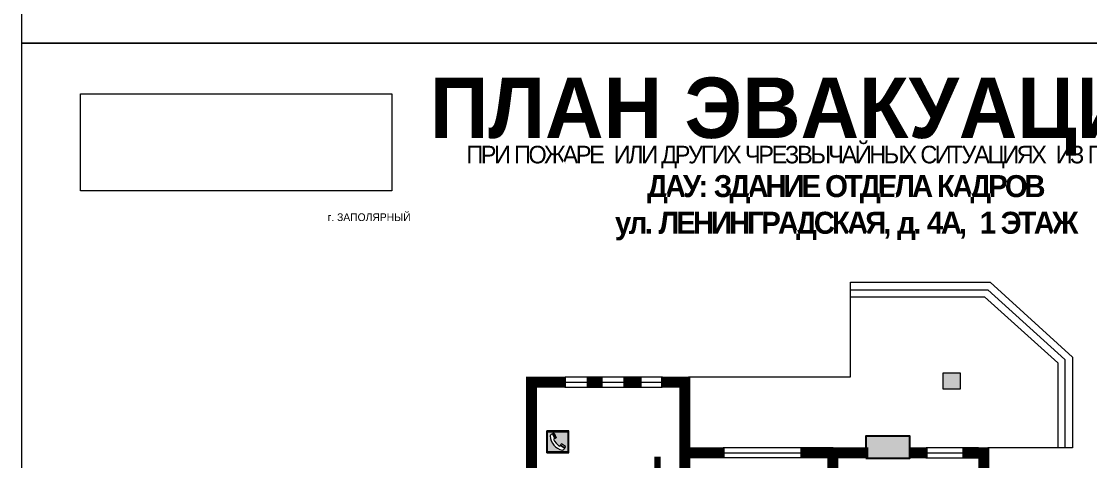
# Model space of a CAD drawing. Header units: millimetres. Extents: x 13114 to 67229, y 22859 to 38520.
# Drawn here: x 22563.4 to 22951.5, y 35007.8 to 35167.7 of the extents above; entities that cross this region are included whole.
import ezdxf

# ---------------------------------------------------------------- set-up
doc = ezdxf.new("R2010")
doc.units = ezdxf.units.MM
doc.layers.add('План_Штампы', color=7, linetype='Continuous')
doc.styles.add('обычный', font='arial.ttf')
picture_1 = doc.add_image_def('image1.jpg', size_in_pixel=(337, 105))

# ---------------------------------------------------------------- blocks, each defined once
blk = doc.blocks.new('A$C7B4425F7')
at = {"true_color": 0xffffff}
blk.add_hatch(color=7, dxfattribs=at).paths.add_polyline_path([(0, 0), (-16, 0), (-16, -8), (0, -8)])
h = blk.add_hatch(color=126)
h.paths.add_polyline_path([(-0.2, -0.2), (-15.8, -0.2), (-15.8, -7.8), (-0.2, -7.8)])
h.paths.add_polyline_path([(-11.76, -2.03), (-11.76, -3.66), (-11.17, -3.66, -0.568275), (-11.17, -6.18), (-12.58, -6.18), (-12.58, -2.03)], flags=16)
h.paths.add_polyline_path([(-13.33, -4.12, -0.495768), (-13.59, -6.18), (-15.03, -6.18), (-15.03, -2.03), (-13.59, -2.03, -0.487973)], flags=16)
h.paths.add_polyline_path([(-10.25, -2.03), (-9.48, -2.03), (-9.48, -6.18), (-10.25, -6.18)], flags=16)
h.paths.add_polyline_path([(-13.84, -3.69), (-14.24, -3.69), (-14.24, -3.03), (-13.9, -3.03, -0.692621)], flags=0)
h.paths.add_polyline_path([(-9.15, -2.03), (-8.4, -2.03), (-8.04, -3.07), (-7.68, -2.03), (-6.93, -2.03), (-7.64, -4.1), (-6.93, -6.18), (-7.68, -6.18), (-8.04, -5.14), (-8.4, -6.18), (-9.15, -6.18), (-8.44, -4.1)], flags=16)
h.paths.add_polyline_path([(-11.76, -4.46), (-11.42, -4.46, -0.692621), (-11.36, -5.12), (-11.76, -5.12)], flags=0)
h.paths.add_polyline_path([(-13.9, -5.2), (-14.24, -5.2), (-14.24, -4.55), (-13.84, -4.55, -0.708038)], flags=0)
edge = h.paths.add_edge_path(flags=16)
edge.add_ellipse((-5.51, -4.08), major_axis=(0, 2.05), ratio=0.586184, start_angle=0, end_angle=360)
edge = h.paths.add_edge_path(flags=0)
edge.add_ellipse((-5.51, -4.08), major_axis=(0, 1.14), ratio=0.454828, start_angle=0, end_angle=360)
h.paths.add_polyline_path([(-4.13, -4.96, 0.377264), (-3.48, -4.52, 0.0555), (-3.16, -2.03), (-1.66, -2.03), (-1.66, -4.96), (-0.96, -4.96), (-0.96, -7.01), (-1.75, -7.01), (-1.75, -6.18), (-3.3, -6.18), (-3.3, -7.02), (-4.13, -7.02)], flags=16)
h.paths.add_polyline_path([(-2.73, -2.91), (-2.28, -2.91), (-2.28, -4.96), (-3.05, -4.96, 0.079136)], flags=0)
at = {"color": 126}
blk.add_lwpolyline([(-16, -8), (0, -8), (0, 0), (-16, 0)], close=True, dxfattribs=at)
blk = doc.blocks.new('A$C456E1F9C')
at = {"lineweight": 5}
h = blk.add_hatch(color=242, dxfattribs=at)
h.paths.add_polyline_path([(0.51, -1.47), (0.51, -13.26), (12.29, -13.26), (12.29, -1.47)])
h.paths.add_polyline_path([(5.42, -4.95, -0.254479), (4.78, -5.4), (3.52, -2.53, -0.209735), (4.23, -2.4)], flags=16)
h.paths.add_polyline_path([(8.53, -8.6), (10.87, -10.17), (10.54, -10.76), (8.03, -9.13, -0.192251)], flags=16)
h.paths.add_polyline_path([(4.61, -5.49, 0.005518), (3.87, -5.72, 0.128647), (7.49, -10.01, 0.00809), (7.83, -9.33), (10.47, -10.97, -0.16736), (8.99, -12.25, -0.327862), (1.95, -3.95, -0.166952), (3.36, -2.62)], flags=16)
at = {"color": 242, "lineweight": 5}
for p, q in [((0, -13.77), (0, -0.97)), ((12.8, -0.97), (0, -0.97)), ((4.61, -5.49), (3.36, -2.62)), ((3.52, -2.53), (4.78, -5.4)), ((4.23, -2.4), (5.42, -4.95)), ((12.8, -13.77), (12.8, -0.97)), ((7.83, -9.33), (10.47, -10.97)), ((8.03, -9.13), (10.54, -10.76)), ((10.81, -10.12), (8.53, -8.6)), ((10.54, -10.76), (10.8, -10.3)), ((10.8, -10.3), (10.81, -10.12)), ((0, -13.77), (12.8, -13.77))]:
    blk.add_line(p, q, dxfattribs=at)
blk.add_lwpolyline([(0.51, -1.47), (12.29, -1.47), (12.29, -13.26), (0.51, -13.26)], close=True, dxfattribs=at)
for centre, radius, start, end in [((4.59, -5.34), 2.99, 114.28453, 152.19739), ((11.12, -3.31), 9.19, 183.99153, 256.60086), ((4.02, -3.27), 0.891, 76.32839, 123.70924), ((14.98, -39.1), 35.17, 107.14873, 108.41345), ((13.86, -0.94), 11.08, 205.55365, 234.87622), ((4.68, -4.59), 0.824, 276.9621, 334.07228), ((-13.31, 0.8), 23.44, 332.54871, 334.40268), ((8.94, -9.5), 0.989, 114.40924, 157.93883), ((7.87, -9.46), 3, 291.92908, 329.9329)]:
    blk.add_arc(centre, radius, start, end, dxfattribs=at)

msp = doc.modelspace()

# ---------------------------------------------------------------- hatches: boundary and pattern name
at = {"lineweight": 0}
h = msp.add_hatch(color=256, dxfattribs=at)
h.dxf.hatch_style = 1
h.paths.add_polyline_path([(22898.34, 35033.79), (22904.44, 35033.79), (22904.44, 35039.75), (22898.34, 35039.75)])

# ---------------------------------------------------------------- linework, layer by layer
at = {"color": 5, "lineweight": 0}
for points in [[(22563.37, 35159.67), (23163.37, 35159.67), (23163.37, 35554.67), (22563.37, 35554.67)], [(22563.37, 34764.67), (23163.37, 34764.67), (23163.37, 35159.67), (22563.37, 35159.67)]]:
    msp.add_lwpolyline(points, close=True, dxfattribs=at)
at = {"lineweight": 0}
for points in [[(22805.74, 35038.31), (22864.61, 35038.31), (22864.61, 35072.76), (22915.36, 35072.76), (22945.29, 35045.51), (22945.29, 35012.54)], [(22864.61, 35069.94), (22914.56, 35069.94), (22942.47, 35044.66), (22942.47, 35012.54)], [(22864.61, 35067.49), (22913.33, 35067.49), (22939.97, 35043.44), (22939.97, 35043.44)], [(22939.97, 35043.44), (22939.97, 35012.54)], [(22760.98, 35038.32), (22796.38, 35038.32)], [(22760.82, 35034.59), (22796.22, 35034.59)], [(22761.32, 35036.41), (22796.73, 35036.41)], [(22761.32, 35036.41), (22796.73, 35036.41)], [(22818.38, 35012.59), (22858.39, 35012.59)], [(22892.16, 35012.67), (22911.13, 35012.67)], [(22945.29, 35012.54), (22914.52, 35012.54)], [(22818.49, 35008.93), (22858.5, 35008.93)], [(22818.87, 35010.74), (22858.88, 35010.74)], [(22891.98, 35008.86), (22910.96, 35008.86)], [(22892.61, 35010.74), (22911.59, 35010.74)]]:
    msp.add_lwpolyline(points, dxfattribs=at)
at = {"lineweight": 0, "const_width": 4}
for points in [[(22761.32, 35036.41), (22748.71, 35036.41), (22748.71, 34986.18)], [(22774.62, 35036.41), (22768.83, 35036.41)], [(22788.79, 35036.41), (22782.07, 35036.41)], [(22818.87, 35010.74), (22804.4, 35010.74), (22804.4, 35036.41), (22795.72, 35036.41)], [(22871.12, 35010.74), (22846.45, 35010.74)], [(22858.21, 34985.47), (22858.21, 35012.11)], [(22892.61, 35010.74), (22885.71, 35010.74)], [(22913.07, 34979.33), (22913.07, 35010.74), (22905.23, 35010.74)]]:
    msp.add_lwpolyline(points, dxfattribs=at)
at = {"lineweight": 0}
msp.add_lwpolyline([(22898.34, 35039.75), (22904.44, 35039.75), (22904.44, 35033.79), (22898.34, 35033.79)], close=True, dxfattribs=at)
at = {"lineweight": 100, "const_width": 4}
msp.add_lwpolyline([(22804.4, 35010.74), (22804.4, 34954.48)], dxfattribs=at)
at = {"color": 126, "lineweight": 100, "true_color": 0x008754}
msp.add_lwpolyline([(22794.48, 35009.17), (22794.48, 34913.09), (22767.36, 34913.09), (22784.94, 34913.09), (22784.94, 34838.71)], dxfattribs=at)

# ---------------------------------------------------------------- block references
at = {"xscale": 0.625, "yscale": 0.625, "zscale": 0.625}
msp.add_blockref('A$C456E1F9C', (22754.28, 35019.28), dxfattribs=at)
at = {"layer": 'План_Штампы'}
msp.add_blockref('A$C7B4425F7', (22886.2, 35016.74), dxfattribs=at)

# ---------------------------------------------------------------- texts
at = {"lineweight": 0, "style": 'обычный'}
for s, insert, char_height, width, attachment_point in [('{\\fProxima Nova Rg|b1|i0|c204|p2;ПЛАН ЭВАКУАЦИИ}', (22711.87, 35147.22), 22, 493.8901, 1), ('\\pi-8.4,l8.4,t8.4;{\\fProxima Nova Rg|b0|i0|c204|p2;г. ЗАПОЛЯРНЫЙ\\H1.6404x; }', (22689.73, 35096.39), 2.8, 126.6484, 5)]:
    msp.add_mtext(s, dxfattribs=dict(at, insert=insert, char_height=char_height, width=width, attachment_point=attachment_point))
at = {"color": 0, "lineweight": 0, "insert": (22862.52, 35115.85), "char_height": 8, "width": 449.2158, "attachment_point": 5, "style": 'обычный'}
msp.add_mtext('{\\fArial Black|b1|i0|c204|p34;\\H2x;\\T0.85;  \\fArial Narrow|b0|i0|c204|p34;\\H0.8x;\\W0.9;\\P\\fProxima Nova Rg|b0|i0|c204|p2;\\H0.5x;\\W1;\\C256;ПРИ ПОЖАРЕ  ИЛИ ДРУГИХ ЧРЕЗВЫЧАЙНЫХ СИТУАЦИЯХ  ИЗ ПОМЕЩЕНИЙ \\fProxima Nova Rg|b1|i0|c204|p2;\\H1.25x;\\PДАУ: ЗДАНИЕ ОТДЕЛА КАДРОВ\\fProxima Nova Rg|b1|i0|c0|p2;  \\P\\fProxima Nova Rg|b1|i0|c204|p2;ул. ЛЕНИНГРАДСКАЯ, д. \\fProxima Nova Rg|b1|i0|c0|p2;4\\fProxima Nova Rg|b1|i0|c204|p2;А,  \\fProxima Nova Rg|b1|i0|c0|p2;1 \\fProxima Nova Rg|b1|i0|c204|p2;ЭТАЖ}', dxfattribs=at)

# ---------------------------------------------------------------- pictures from other files: only their frames are drawn
at = {"color": 7, "lineweight": 0, "true_color": 0xf5f5ff}
image = msp.add_image(picture_1, insert=(22584.86, 35106), size_in_units=(113.11, 35.24), dxfattribs=at)
image.dxf.flags = 7

doc.saveas('drawing.dxf')
